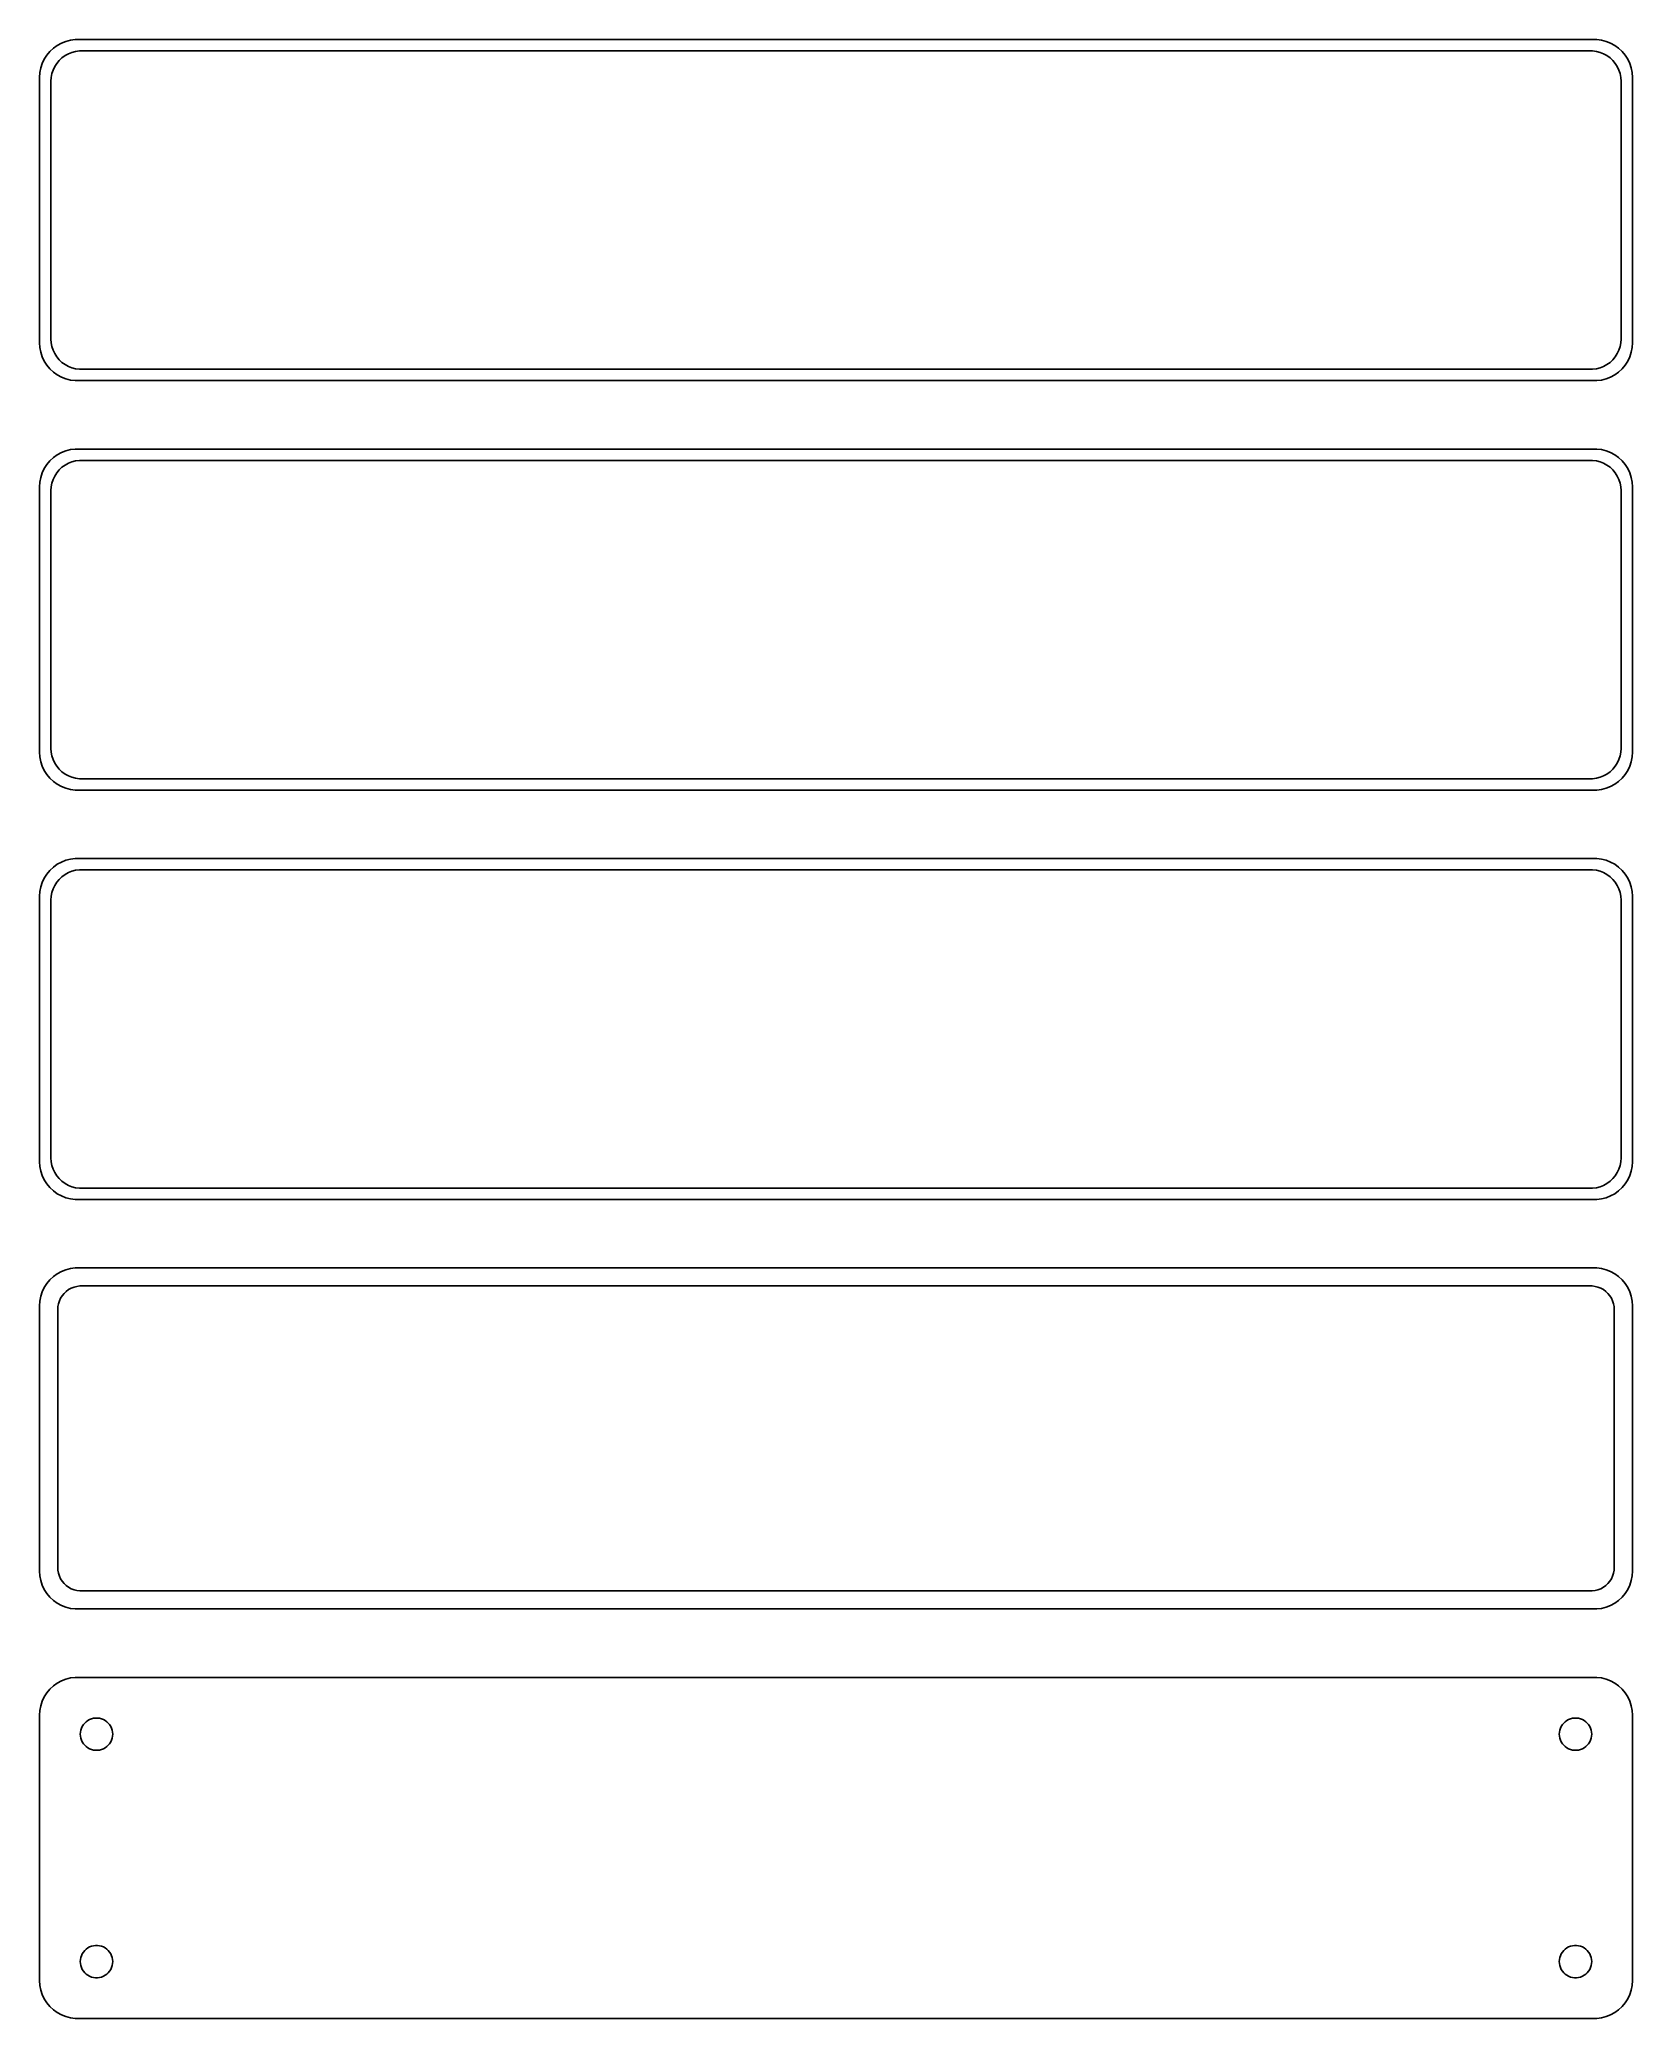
# Model space of a CAD drawing. Header units: metres. Extents: x -105 to 105, y 248 to 508.
import ezdxf

# ---------------------------------------------------------------- set-up
doc = ezdxf.new("R2010")
doc.units = ezdxf.units.M

msp = doc.modelspace()

# ---------------------------------------------------------------- linework, layer by layer
for p, q in [((-104.045, 506.439), (-104.382, 505.909)), ((-103.645, 506.923), (-104.045, 506.439)), ((-103.187, 507.353), (-103.645, 506.923)), ((-102.679, 507.722), (-103.187, 507.353)), ((-102.129, 508.024), (-102.679, 507.722)), ((-101.545, 508.255), (-102.129, 508.024)), ((-102.05, 506.082), (-101.643, 506.377)), ((-101.643, 506.377), (-101.203, 506.619)), ((-100.937, 508.411), (-101.545, 508.255)), ((-101.203, 506.619), (-100.736, 506.804)), ((-100.314, 508.49), (-100.937, 508.411)), ((-100.736, 506.804), (-100.25, 506.929)), ((100.314, 508.49), (-100.314, 508.49)), ((-100.25, 506.929), (-99.7512, 506.992)), ((-99.7512, 506.992), (99.7512, 506.992)), ((99.7512, 506.992), (100.25, 506.929)), ((100.25, 506.929), (100.736, 506.804)), ((100.937, 508.411), (100.314, 508.49)), ((100.736, 506.804), (101.203, 506.619)), ((101.545, 508.255), (100.937, 508.411)), ((101.203, 506.619), (101.643, 506.377)), ((102.129, 508.024), (101.545, 508.255)), ((101.643, 506.377), (102.05, 506.082)), ((102.679, 507.722), (102.129, 508.024)), ((103.187, 507.353), (102.679, 507.722)), ((103.645, 506.923), (103.187, 507.353)), ((104.045, 506.439), (103.645, 506.923)), ((104.382, 505.909), (104.045, 506.439)), ((-104.961, 504.127), (-105, 503.5)), ((-104.843, 504.743), (-104.961, 504.127)), ((-104.649, 505.341), (-104.843, 504.743)), ((-104.382, 505.909), (-104.649, 505.341)), ((-103.468, 503.501), (-103.374, 503.995)), ((-103.374, 503.995), (-103.219, 504.472)), ((-103.219, 504.472), (-103.005, 504.927)), ((-103.005, 504.927), (-102.736, 505.351)), ((-102.736, 505.351), (-102.416, 505.738)), ((-102.416, 505.738), (-102.05, 506.082)), ((102.05, 506.082), (102.416, 505.738)), ((102.416, 505.738), (102.736, 505.351)), ((102.736, 505.351), (103.005, 504.927)), ((103.005, 504.927), (103.219, 504.472)), ((103.219, 504.472), (103.374, 503.995)), ((103.374, 503.995), (103.468, 503.501)), ((104.649, 505.341), (104.382, 505.909)), ((104.843, 504.743), (104.649, 505.341)), ((104.961, 504.127), (104.843, 504.743)), ((105, 503.5), (104.961, 504.127)), ((-105, 503.5), (-105, 468.5)), ((-103.5, 503), (-103.468, 503.501)), ((-103.5, 469), (-103.5, 503)), ((103.468, 503.501), (103.5, 503)), ((103.5, 503), (103.5, 469)), ((105, 468.5), (105, 503.5)), ((-105, 468.5), (-104.961, 467.873)), ((-104.961, 467.873), (-104.843, 467.257)), ((-104.843, 467.257), (-104.649, 466.659)), ((-103.468, 468.499), (-103.5, 469)), ((-103.374, 468.005), (-103.468, 468.499)), ((-103.219, 467.528), (-103.374, 468.005)), ((-103.005, 467.073), (-103.219, 467.528)), ((103.219, 467.528), (103.005, 467.073)), ((103.374, 468.005), (103.219, 467.528)), ((103.468, 468.499), (103.374, 468.005)), ((103.5, 469), (103.468, 468.499)), ((104.649, 466.659), (104.843, 467.257)), ((104.843, 467.257), (104.961, 467.873)), ((104.961, 467.873), (105, 468.5)), ((-104.649, 466.659), (-104.382, 466.091)), ((-104.382, 466.091), (-104.045, 465.561)), ((-104.045, 465.561), (-103.645, 465.077)), ((-103.645, 465.077), (-103.187, 464.647)), ((-103.187, 464.647), (-102.679, 464.278)), ((-102.736, 466.649), (-103.005, 467.073)), ((-102.416, 466.262), (-102.736, 466.649)), ((-102.05, 465.918), (-102.416, 466.262)), ((-101.643, 465.623), (-102.05, 465.918)), ((-101.203, 465.381), (-101.643, 465.623)), ((-100.736, 465.196), (-101.203, 465.381)), ((-100.25, 465.071), (-100.736, 465.196)), ((-99.7512, 465.008), (-100.25, 465.071)), ((99.7512, 465.008), (-99.7512, 465.008)), ((100.25, 465.071), (99.7512, 465.008)), ((100.736, 465.196), (100.25, 465.071)), ((101.203, 465.381), (100.736, 465.196)), ((101.643, 465.623), (101.203, 465.381)), ((102.05, 465.918), (101.643, 465.623)), ((102.416, 466.262), (102.05, 465.918)), ((102.736, 466.649), (102.416, 466.262)), ((102.679, 464.278), (103.187, 464.647)), ((103.005, 467.073), (102.736, 466.649)), ((103.187, 464.647), (103.645, 465.077)), ((103.645, 465.077), (104.045, 465.561)), ((104.045, 465.561), (104.382, 466.091)), ((104.382, 466.091), (104.649, 466.659)), ((-102.679, 464.278), (-102.129, 463.976)), ((-102.129, 463.976), (-101.545, 463.745)), ((-101.545, 463.745), (-100.937, 463.589)), ((-100.937, 463.589), (-100.314, 463.51)), ((-100.314, 463.51), (100.314, 463.51)), ((100.314, 463.51), (100.937, 463.589)), ((100.937, 463.589), (101.545, 463.745)), ((101.545, 463.745), (102.129, 463.976)), ((102.129, 463.976), (102.679, 464.278)), ((-101.545, 454.255), (-102.129, 454.024)), ((-100.937, 454.411), (-101.545, 454.255)), ((-100.314, 454.49), (-100.937, 454.411)), ((100.314, 454.49), (-100.314, 454.49)), ((100.937, 454.411), (100.314, 454.49)), ((101.545, 454.255), (100.937, 454.411)), ((102.129, 454.024), (101.545, 454.255)), ((-104.382, 451.909), (-104.649, 451.341)), ((-104.045, 452.439), (-104.382, 451.909)), ((-103.645, 452.923), (-104.045, 452.439)), ((-103.187, 453.353), (-103.645, 452.923)), ((-102.679, 453.722), (-103.187, 453.353)), ((-102.736, 451.351), (-102.416, 451.738)), ((-102.129, 454.024), (-102.679, 453.722)), ((-102.416, 451.738), (-102.05, 452.082)), ((-102.05, 452.082), (-101.643, 452.377)), ((-101.643, 452.377), (-101.203, 452.619)), ((-101.203, 452.619), (-100.736, 452.804)), ((-100.736, 452.804), (-100.25, 452.929)), ((-100.25, 452.929), (-99.7512, 452.992)), ((-99.7512, 452.992), (99.7512, 452.992)), ((99.7512, 452.992), (100.25, 452.929)), ((100.25, 452.929), (100.736, 452.804)), ((100.736, 452.804), (101.203, 452.619)), ((101.203, 452.619), (101.643, 452.377)), ((101.643, 452.377), (102.05, 452.082)), ((102.05, 452.082), (102.416, 451.738)), ((102.679, 453.722), (102.129, 454.024)), ((102.416, 451.738), (102.736, 451.351)), ((103.187, 453.353), (102.679, 453.722)), ((103.645, 452.923), (103.187, 453.353)), ((104.045, 452.439), (103.645, 452.923)), ((104.382, 451.909), (104.045, 452.439)), ((104.649, 451.341), (104.382, 451.909)), ((-104.961, 450.127), (-105, 449.5)), ((-105, 449.5), (-105, 414.5)), ((-104.843, 450.743), (-104.961, 450.127)), ((-104.649, 451.341), (-104.843, 450.743)), ((-103.5, 449), (-103.468, 449.501)), ((-103.5, 415), (-103.5, 449)), ((-103.468, 449.501), (-103.374, 449.995)), ((-103.374, 449.995), (-103.219, 450.472)), ((-103.219, 450.472), (-103.005, 450.927)), ((-103.005, 450.927), (-102.736, 451.351)), ((102.736, 451.351), (103.005, 450.927)), ((103.005, 450.927), (103.219, 450.472)), ((103.219, 450.472), (103.374, 449.995)), ((103.374, 449.995), (103.468, 449.501)), ((103.468, 449.501), (103.5, 449)), ((103.5, 449), (103.5, 415)), ((104.843, 450.743), (104.649, 451.341)), ((104.961, 450.127), (104.843, 450.743)), ((105, 449.5), (104.961, 450.127)), ((105, 414.5), (105, 449.5)), ((-103.468, 414.499), (-103.5, 415)), ((103.5, 415), (103.468, 414.499)), ((-105, 414.5), (-104.961, 413.873)), ((-104.961, 413.873), (-104.843, 413.257)), ((-104.843, 413.257), (-104.649, 412.659)), ((-104.649, 412.659), (-104.382, 412.091)), ((-103.374, 414.005), (-103.468, 414.499)), ((-103.219, 413.528), (-103.374, 414.005)), ((-103.005, 413.073), (-103.219, 413.528)), ((-102.736, 412.649), (-103.005, 413.073)), ((-102.416, 412.262), (-102.736, 412.649)), ((102.736, 412.649), (102.416, 412.262)), ((103.005, 413.073), (102.736, 412.649)), ((103.219, 413.528), (103.005, 413.073)), ((103.374, 414.005), (103.219, 413.528)), ((103.468, 414.499), (103.374, 414.005)), ((104.382, 412.091), (104.649, 412.659)), ((104.649, 412.659), (104.843, 413.257)), ((104.843, 413.257), (104.961, 413.873)), ((104.961, 413.873), (105, 414.5)), ((-104.382, 412.091), (-104.045, 411.561)), ((-104.045, 411.561), (-103.645, 411.077)), ((-103.645, 411.077), (-103.187, 410.647)), ((-103.187, 410.647), (-102.679, 410.278)), ((-102.679, 410.278), (-102.129, 409.976)), ((-102.05, 411.918), (-102.416, 412.262)), ((-102.129, 409.976), (-101.545, 409.745)), ((-101.643, 411.623), (-102.05, 411.918)), ((-101.203, 411.381), (-101.643, 411.623)), ((-101.545, 409.745), (-100.937, 409.589)), ((-100.736, 411.196), (-101.203, 411.381)), ((-100.25, 411.071), (-100.736, 411.196)), ((-99.7512, 411.008), (-100.25, 411.071)), ((99.7512, 411.008), (-99.7512, 411.008)), ((100.25, 411.071), (99.7512, 411.008)), ((100.736, 411.196), (100.25, 411.071)), ((101.203, 411.381), (100.736, 411.196)), ((100.937, 409.589), (101.545, 409.745)), ((101.643, 411.623), (101.203, 411.381)), ((101.545, 409.745), (102.129, 409.976)), ((102.05, 411.918), (101.643, 411.623)), ((102.416, 412.262), (102.05, 411.918)), ((102.129, 409.976), (102.679, 410.278)), ((102.679, 410.278), (103.187, 410.647)), ((103.187, 410.647), (103.645, 411.077)), ((103.645, 411.077), (104.045, 411.561)), ((104.045, 411.561), (104.382, 412.091)), ((-100.937, 409.589), (-100.314, 409.51)), ((-100.314, 409.51), (100.314, 409.51)), ((100.314, 409.51), (100.937, 409.589)), ((-103.187, 399.353), (-103.645, 398.923)), ((-102.679, 399.722), (-103.187, 399.353)), ((-102.129, 400.024), (-102.679, 399.722)), ((-101.545, 400.255), (-102.129, 400.024)), ((-100.937, 400.411), (-101.545, 400.255)), ((-100.314, 400.49), (-100.937, 400.411)), ((100.314, 400.49), (-100.314, 400.49)), ((100.937, 400.411), (100.314, 400.49)), ((101.545, 400.255), (100.937, 400.411)), ((102.129, 400.024), (101.545, 400.255)), ((102.679, 399.722), (102.129, 400.024)), ((103.187, 399.353), (102.679, 399.722)), ((103.645, 398.923), (103.187, 399.353)), ((-104.843, 396.743), (-104.961, 396.127)), ((-104.649, 397.341), (-104.843, 396.743)), ((-104.382, 397.909), (-104.649, 397.341)), ((-104.045, 398.439), (-104.382, 397.909)), ((-103.645, 398.923), (-104.045, 398.439)), ((-103.219, 396.472), (-103.005, 396.927)), ((-103.005, 396.927), (-102.736, 397.351)), ((-102.736, 397.351), (-102.416, 397.738)), ((-102.416, 397.738), (-102.05, 398.082)), ((-102.05, 398.082), (-101.643, 398.377)), ((-101.643, 398.377), (-101.203, 398.619)), ((-101.203, 398.619), (-100.736, 398.804)), ((-100.736, 398.804), (-100.25, 398.929)), ((-100.25, 398.929), (-99.7512, 398.992)), ((-99.7512, 398.992), (99.7512, 398.992)), ((99.7512, 398.992), (100.25, 398.929)), ((100.25, 398.929), (100.736, 398.804)), ((100.736, 398.804), (101.203, 398.619)), ((101.203, 398.619), (101.643, 398.377)), ((101.643, 398.377), (102.05, 398.082)), ((102.05, 398.082), (102.416, 397.738)), ((102.416, 397.738), (102.736, 397.351)), ((102.736, 397.351), (103.005, 396.927)), ((103.005, 396.927), (103.219, 396.472)), ((104.045, 398.439), (103.645, 398.923)), ((104.382, 397.909), (104.045, 398.439)), ((104.649, 397.341), (104.382, 397.909)), ((104.843, 396.743), (104.649, 397.341)), ((104.961, 396.127), (104.843, 396.743)), ((-104.961, 396.127), (-105, 395.5)), ((-105, 395.5), (-105, 360.5)), ((-103.5, 395), (-103.468, 395.501)), ((-103.5, 361), (-103.5, 395)), ((-103.468, 395.501), (-103.374, 395.995)), ((-103.374, 395.995), (-103.219, 396.472)), ((103.219, 396.472), (103.374, 395.995)), ((103.374, 395.995), (103.468, 395.501)), ((103.468, 395.501), (103.5, 395)), ((103.5, 395), (103.5, 361)), ((105, 395.5), (104.961, 396.127)), ((105, 360.5), (105, 395.5)), ((-105, 360.5), (-104.961, 359.873)), ((-103.468, 360.499), (-103.5, 361)), ((-103.374, 360.005), (-103.468, 360.499)), ((103.468, 360.499), (103.374, 360.005)), ((103.5, 361), (103.468, 360.499)), ((104.961, 359.873), (105, 360.5)), ((-104.961, 359.873), (-104.843, 359.257)), ((-104.843, 359.257), (-104.649, 358.659)), ((-104.649, 358.659), (-104.382, 358.091)), ((-104.382, 358.091), (-104.045, 357.561)), ((-104.045, 357.561), (-103.645, 357.077)), ((-103.219, 359.528), (-103.374, 360.005)), ((-103.005, 359.073), (-103.219, 359.528)), ((-102.736, 358.649), (-103.005, 359.073)), ((-102.416, 358.262), (-102.736, 358.649)), ((-102.05, 357.918), (-102.416, 358.262)), ((-101.643, 357.623), (-102.05, 357.918)), ((-101.203, 357.381), (-101.643, 357.623)), ((101.643, 357.623), (101.203, 357.381)), ((102.05, 357.918), (101.643, 357.623)), ((102.416, 358.262), (102.05, 357.918)), ((102.736, 358.649), (102.416, 358.262)), ((103.005, 359.073), (102.736, 358.649)), ((103.219, 359.528), (103.005, 359.073)), ((103.374, 360.005), (103.219, 359.528)), ((103.645, 357.077), (104.045, 357.561)), ((104.045, 357.561), (104.382, 358.091)), ((104.382, 358.091), (104.649, 358.659)), ((104.649, 358.659), (104.843, 359.257)), ((104.843, 359.257), (104.961, 359.873)), ((-103.645, 357.077), (-103.187, 356.647)), ((-103.187, 356.647), (-102.679, 356.278)), ((-102.679, 356.278), (-102.129, 355.976)), ((-102.129, 355.976), (-101.545, 355.745)), ((-101.545, 355.745), (-100.937, 355.589)), ((-100.736, 357.196), (-101.203, 357.381)), ((-100.937, 355.589), (-100.314, 355.51)), ((-100.25, 357.071), (-100.736, 357.196)), ((-100.314, 355.51), (100.314, 355.51)), ((-99.7512, 357.008), (-100.25, 357.071)), ((99.7512, 357.008), (-99.7512, 357.008)), ((100.25, 357.071), (99.7512, 357.008)), ((100.736, 357.196), (100.25, 357.071)), ((100.314, 355.51), (100.937, 355.589)), ((101.203, 357.381), (100.736, 357.196)), ((100.937, 355.589), (101.545, 355.745)), ((101.545, 355.745), (102.129, 355.976)), ((102.129, 355.976), (102.679, 356.278)), ((102.679, 356.278), (103.187, 356.647)), ((103.187, 356.647), (103.645, 357.077)), ((-103.645, 344.923), (-104.045, 344.439)), ((-103.187, 345.353), (-103.645, 344.923)), ((-102.679, 345.722), (-103.187, 345.353)), ((-102.129, 346.024), (-102.679, 345.722)), ((-101.545, 346.255), (-102.129, 346.024)), ((-100.937, 346.411), (-101.545, 346.255)), ((-100.314, 346.49), (-100.937, 346.411)), ((100.314, 346.49), (-100.314, 346.49)), ((100.937, 346.411), (100.314, 346.49)), ((101.545, 346.255), (100.937, 346.411)), ((102.129, 346.024), (101.545, 346.255)), ((102.679, 345.722), (102.129, 346.024)), ((103.187, 345.353), (102.679, 345.722)), ((103.645, 344.923), (103.187, 345.353)), ((104.045, 344.439), (103.645, 344.923)), ((-104.961, 342.127), (-105, 341.5)), ((-104.843, 342.743), (-104.961, 342.127)), ((-104.649, 343.341), (-104.843, 342.743)), ((-104.382, 343.909), (-104.649, 343.341)), ((-104.045, 344.439), (-104.382, 343.909)), ((-102.515, 341.774), (-102.394, 342.146)), ((-102.394, 342.146), (-102.228, 342.5)), ((-102.228, 342.5), (-102.018, 342.83)), ((-102.018, 342.83), (-101.769, 343.131)), ((-101.769, 343.131), (-101.484, 343.399)), ((-101.484, 343.399), (-101.168, 343.628)), ((-101.168, 343.628), (-100.825, 343.817)), ((-100.825, 343.817), (-100.462, 343.961)), ((-100.462, 343.961), (-100.083, 344.058)), ((-100.083, 344.058), (-99.6955, 344.107)), ((-99.6955, 344.107), (99.6955, 344.107)), ((99.6955, 344.107), (100.083, 344.058)), ((100.083, 344.058), (100.462, 343.961)), ((100.462, 343.961), (100.825, 343.817)), ((100.825, 343.817), (101.168, 343.628)), ((101.168, 343.628), (101.484, 343.399)), ((101.484, 343.399), (101.769, 343.131)), ((101.769, 343.131), (102.018, 342.83)), ((102.018, 342.83), (102.228, 342.5)), ((102.228, 342.5), (102.394, 342.146)), ((102.394, 342.146), (102.515, 341.774)), ((104.382, 343.909), (104.045, 344.439)), ((104.649, 343.341), (104.382, 343.909)), ((104.843, 342.743), (104.649, 343.341)), ((104.961, 342.127), (104.843, 342.743)), ((105, 341.5), (104.961, 342.127)), ((-105, 341.5), (-105, 306.5)), ((-102.613, 341), (-102.588, 341.39)), ((-102.613, 307), (-102.613, 341)), ((-102.588, 341.39), (-102.515, 341.774)), ((102.515, 341.774), (102.588, 341.39)), ((102.588, 341.39), (102.613, 341)), ((102.613, 341), (102.613, 307)), ((105, 306.5), (105, 341.5)), ((-105, 306.5), (-104.961, 305.873)), ((-104.961, 305.873), (-104.843, 305.257)), ((-102.588, 306.61), (-102.613, 307)), ((-102.515, 306.226), (-102.588, 306.61)), ((-102.394, 305.854), (-102.515, 306.226)), ((-102.228, 305.5), (-102.394, 305.854)), ((-102.018, 305.17), (-102.228, 305.5)), ((102.228, 305.5), (102.018, 305.17)), ((102.394, 305.854), (102.228, 305.5)), ((102.515, 306.226), (102.394, 305.854)), ((102.588, 306.61), (102.515, 306.226)), ((102.613, 307), (102.588, 306.61)), ((104.843, 305.257), (104.961, 305.873)), ((104.961, 305.873), (105, 306.5)), ((-104.843, 305.257), (-104.649, 304.659)), ((-104.649, 304.659), (-104.382, 304.091)), ((-104.382, 304.091), (-104.045, 303.561)), ((-104.045, 303.561), (-103.645, 303.077)), ((-103.645, 303.077), (-103.187, 302.647)), ((-101.769, 304.869), (-102.018, 305.17)), ((-101.484, 304.601), (-101.769, 304.869)), ((-101.168, 304.372), (-101.484, 304.601)), ((-100.825, 304.183), (-101.168, 304.372)), ((-100.462, 304.039), (-100.825, 304.183)), ((-100.083, 303.942), (-100.462, 304.039)), ((-99.6955, 303.893), (-100.083, 303.942)), ((99.6955, 303.893), (-99.6955, 303.893)), ((100.083, 303.942), (99.6955, 303.893)), ((100.462, 304.039), (100.083, 303.942)), ((100.825, 304.183), (100.462, 304.039)), ((101.168, 304.372), (100.825, 304.183)), ((101.484, 304.601), (101.168, 304.372)), ((101.769, 304.869), (101.484, 304.601)), ((102.018, 305.17), (101.769, 304.869)), ((103.187, 302.647), (103.645, 303.077)), ((103.645, 303.077), (104.045, 303.561)), ((104.045, 303.561), (104.382, 304.091)), ((104.382, 304.091), (104.649, 304.659)), ((104.649, 304.659), (104.843, 305.257)), ((-103.187, 302.647), (-102.679, 302.278)), ((-102.679, 302.278), (-102.129, 301.976)), ((-102.129, 301.976), (-101.545, 301.745)), ((-101.545, 301.745), (-100.937, 301.589)), ((-100.937, 301.589), (-100.314, 301.51)), ((-100.314, 301.51), (100.314, 301.51)), ((100.314, 301.51), (100.937, 301.589)), ((100.937, 301.589), (101.545, 301.745)), ((101.545, 301.745), (102.129, 301.976)), ((102.129, 301.976), (102.679, 302.278)), ((102.679, 302.278), (103.187, 302.647)), ((-100.937, 292.411), (-101.545, 292.255)), ((-100.314, 292.49), (-100.937, 292.411)), ((100.314, 292.49), (-100.314, 292.49)), ((100.937, 292.411), (100.314, 292.49)), ((101.545, 292.255), (100.937, 292.411)), ((-104.382, 289.909), (-104.649, 289.341)), ((-104.045, 290.439), (-104.382, 289.909)), ((-103.645, 290.923), (-104.045, 290.439)), ((-103.187, 291.353), (-103.645, 290.923)), ((-102.679, 291.722), (-103.187, 291.353)), ((-102.129, 292.024), (-102.679, 291.722)), ((-101.545, 292.255), (-102.129, 292.024)), ((102.129, 292.024), (101.545, 292.255)), ((102.679, 291.722), (102.129, 292.024)), ((103.187, 291.353), (102.679, 291.722)), ((103.645, 290.923), (103.187, 291.353)), ((104.045, 290.439), (103.645, 290.923)), ((104.382, 289.909), (104.045, 290.439)), ((104.649, 289.341), (104.382, 289.909)), ((-104.961, 288.127), (-105, 287.5)), ((-105, 287.5), (-105, 252.5)), ((-104.843, 288.743), (-104.961, 288.127)), ((-104.649, 289.341), (-104.843, 288.743)), ((-98.1598, 287.031), (-97.9001, 287.097)), ((-97.9001, 287.097), (-97.6341, 287.131)), ((-97.6341, 287.131), (-97.3659, 287.131)), ((-97.3659, 287.131), (-97.0999, 287.097)), ((-97.0999, 287.097), (-96.8401, 287.031)), ((96.8401, 287.031), (97.0999, 287.097)), ((97.0999, 287.097), (97.3659, 287.131)), ((97.3659, 287.131), (97.6341, 287.131)), ((97.6341, 287.131), (97.9001, 287.097)), ((97.9001, 287.097), (98.1598, 287.031)), ((104.843, 288.743), (104.649, 289.341)), ((104.961, 288.127), (104.843, 288.743)), ((105, 287.5), (104.961, 288.127)), ((105, 252.5), (105, 287.5)), ((-99.6353, 285), (-99.6185, 285.268)), ((-99.6185, 284.732), (-99.6353, 285)), ((-99.6185, 285.268), (-99.5682, 285.531)), ((-99.5682, 284.469), (-99.6185, 284.732)), ((-99.5682, 285.531), (-99.4853, 285.786)), ((-99.4853, 284.214), (-99.5682, 284.469)), ((-99.4853, 285.786), (-99.3712, 286.029)), ((-99.3712, 286.029), (-99.2275, 286.255)), ((-99.2275, 286.255), (-99.0566, 286.462)), ((-99.0566, 286.462), (-98.8611, 286.645)), ((-98.8611, 286.645), (-98.6441, 286.803)), ((-98.6441, 286.803), (-98.4092, 286.932)), ((-98.4092, 286.932), (-98.1598, 287.031)), ((-96.8401, 287.031), (-96.5908, 286.932)), ((-96.5908, 286.932), (-96.3559, 286.803)), ((-96.3559, 286.803), (-96.1389, 286.645)), ((-96.1389, 286.645), (-95.9434, 286.462)), ((-95.9434, 286.462), (-95.7725, 286.255)), ((-95.7725, 286.255), (-95.6288, 286.029)), ((-95.6288, 286.029), (-95.5146, 285.786)), ((-95.5146, 285.786), (-95.4318, 285.531)), ((-95.4318, 284.469), (-95.5146, 284.214)), ((-95.4318, 285.531), (-95.3815, 285.268)), ((-95.3815, 284.732), (-95.4318, 284.469)), ((-95.3815, 285.268), (-95.3647, 285)), ((-95.3647, 285), (-95.3815, 284.732)), ((95.3647, 285), (95.3815, 285.268)), ((95.3815, 284.732), (95.3647, 285)), ((95.3815, 285.268), (95.4318, 285.531)), ((95.4318, 284.469), (95.3815, 284.732)), ((95.4318, 285.531), (95.5146, 285.786)), ((95.5146, 284.214), (95.4318, 284.469)), ((95.5146, 285.786), (95.6288, 286.029)), ((95.6288, 286.029), (95.7725, 286.255)), ((95.7725, 286.255), (95.9434, 286.462)), ((95.9434, 286.462), (96.1389, 286.645)), ((96.1389, 286.645), (96.3559, 286.803)), ((96.3559, 286.803), (96.5908, 286.932)), ((96.5908, 286.932), (96.8401, 287.031)), ((98.1598, 287.031), (98.4092, 286.932)), ((98.4092, 286.932), (98.6441, 286.803)), ((98.6441, 286.803), (98.8611, 286.645)), ((98.8611, 286.645), (99.0566, 286.462)), ((99.0566, 286.462), (99.2275, 286.255)), ((99.2275, 286.255), (99.3712, 286.029)), ((99.3712, 286.029), (99.4853, 285.786)), ((99.4853, 285.786), (99.5682, 285.531)), ((99.5682, 284.469), (99.4853, 284.214)), ((99.5682, 285.531), (99.6185, 285.268)), ((99.6185, 284.732), (99.5682, 284.469)), ((99.6185, 285.268), (99.6353, 285)), ((99.6353, 285), (99.6185, 284.732)), ((-99.3712, 283.971), (-99.4853, 284.214)), ((-99.2275, 283.745), (-99.3712, 283.971)), ((-99.0566, 283.538), (-99.2275, 283.745)), ((-98.8611, 283.355), (-99.0566, 283.538)), ((-98.6441, 283.197), (-98.8611, 283.355)), ((-98.4092, 283.068), (-98.6441, 283.197)), ((-98.1598, 282.969), (-98.4092, 283.068)), ((-97.9001, 282.903), (-98.1598, 282.969)), ((-97.6341, 282.869), (-97.9001, 282.903)), ((-97.3659, 282.869), (-97.6341, 282.869)), ((-97.0999, 282.903), (-97.3659, 282.869)), ((-96.8401, 282.969), (-97.0999, 282.903)), ((-96.5908, 283.068), (-96.8401, 282.969)), ((-96.3559, 283.197), (-96.5908, 283.068)), ((-96.1389, 283.355), (-96.3559, 283.197)), ((-95.9434, 283.538), (-96.1389, 283.355)), ((-95.7725, 283.745), (-95.9434, 283.538)), ((-95.6288, 283.971), (-95.7725, 283.745)), ((-95.5146, 284.214), (-95.6288, 283.971)), ((95.6288, 283.971), (95.5146, 284.214)), ((95.7725, 283.745), (95.6288, 283.971)), ((95.9434, 283.538), (95.7725, 283.745)), ((96.1389, 283.355), (95.9434, 283.538)), ((96.3559, 283.197), (96.1389, 283.355)), ((96.5908, 283.068), (96.3559, 283.197)), ((96.8401, 282.969), (96.5908, 283.068)), ((97.0999, 282.903), (96.8401, 282.969)), ((97.3659, 282.869), (97.0999, 282.903)), ((97.6341, 282.869), (97.3659, 282.869)), ((97.9001, 282.903), (97.6341, 282.869)), ((98.1598, 282.969), (97.9001, 282.903)), ((98.4092, 283.068), (98.1598, 282.969)), ((98.6441, 283.197), (98.4092, 283.068)), ((98.8611, 283.355), (98.6441, 283.197)), ((99.0566, 283.538), (98.8611, 283.355)), ((99.2275, 283.745), (99.0566, 283.538)), ((99.3712, 283.971), (99.2275, 283.745)), ((99.4853, 284.214), (99.3712, 283.971)), ((-99.5682, 255.531), (-99.4853, 255.786)), ((-99.4853, 255.786), (-99.3712, 256.029)), ((-99.3712, 256.029), (-99.2275, 256.255)), ((-99.2275, 256.255), (-99.0566, 256.462)), ((-99.0566, 256.462), (-98.8611, 256.645)), ((-98.8611, 256.645), (-98.6441, 256.803)), ((-98.6441, 256.803), (-98.4092, 256.932)), ((-98.4092, 256.932), (-98.1598, 257.031)), ((-98.1598, 257.031), (-97.9001, 257.097)), ((-97.9001, 257.097), (-97.6341, 257.131)), ((-97.6341, 257.131), (-97.3659, 257.131)), ((-97.3659, 257.131), (-97.0999, 257.097)), ((-97.0999, 257.097), (-96.8401, 257.031)), ((-96.8401, 257.031), (-96.5908, 256.932)), ((-96.5908, 256.932), (-96.3559, 256.803)), ((-96.3559, 256.803), (-96.1389, 256.645)), ((-96.1389, 256.645), (-95.9434, 256.462)), ((-95.9434, 256.462), (-95.7725, 256.255)), ((-95.7725, 256.255), (-95.6288, 256.029)), ((-95.6288, 256.029), (-95.5146, 255.786)), ((-95.5146, 255.786), (-95.4318, 255.531)), ((95.4318, 255.531), (95.5146, 255.786)), ((95.5146, 255.786), (95.6288, 256.029)), ((95.6288, 256.029), (95.7725, 256.255)), ((95.7725, 256.255), (95.9434, 256.462)), ((95.9434, 256.462), (96.1389, 256.645)), ((96.1389, 256.645), (96.3559, 256.803)), ((96.3559, 256.803), (96.5908, 256.932)), ((96.5908, 256.932), (96.8401, 257.031)), ((96.8401, 257.031), (97.0999, 257.097)), ((97.0999, 257.097), (97.3659, 257.131)), ((97.3659, 257.131), (97.6341, 257.131)), ((97.6341, 257.131), (97.9001, 257.097)), ((97.9001, 257.097), (98.1598, 257.031)), ((98.1598, 257.031), (98.4092, 256.932)), ((98.4092, 256.932), (98.6441, 256.803)), ((98.6441, 256.803), (98.8611, 256.645)), ((98.8611, 256.645), (99.0566, 256.462)), ((99.0566, 256.462), (99.2275, 256.255)), ((99.2275, 256.255), (99.3712, 256.029)), ((99.3712, 256.029), (99.4853, 255.786)), ((99.4853, 255.786), (99.5682, 255.531)), ((-99.6353, 255), (-99.6185, 255.268)), ((-99.6185, 254.732), (-99.6353, 255)), ((-99.6185, 255.268), (-99.5682, 255.531)), ((-99.5682, 254.469), (-99.6185, 254.732)), ((-99.4853, 254.214), (-99.5682, 254.469)), ((-99.3712, 253.971), (-99.4853, 254.214)), ((-99.2275, 253.745), (-99.3712, 253.971)), ((-99.0566, 253.538), (-99.2275, 253.745)), ((-98.8611, 253.355), (-99.0566, 253.538)), ((-98.6441, 253.197), (-98.8611, 253.355)), ((-98.4092, 253.068), (-98.6441, 253.197)), ((-96.3559, 253.197), (-96.5908, 253.068)), ((-96.1389, 253.355), (-96.3559, 253.197)), ((-95.9434, 253.538), (-96.1389, 253.355)), ((-95.7725, 253.745), (-95.9434, 253.538)), ((-95.6288, 253.971), (-95.7725, 253.745)), ((-95.5146, 254.214), (-95.6288, 253.971)), ((-95.4318, 254.469), (-95.5146, 254.214)), ((-95.4318, 255.531), (-95.3815, 255.268)), ((-95.3815, 254.732), (-95.4318, 254.469)), ((-95.3815, 255.268), (-95.3647, 255)), ((-95.3647, 255), (-95.3815, 254.732)), ((95.3647, 255), (95.3815, 255.268)), ((95.3815, 254.732), (95.3647, 255)), ((95.3815, 255.268), (95.4318, 255.531)), ((95.4318, 254.469), (95.3815, 254.732)), ((95.5146, 254.214), (95.4318, 254.469)), ((95.6288, 253.971), (95.5146, 254.214)), ((95.7725, 253.745), (95.6288, 253.971)), ((95.9434, 253.538), (95.7725, 253.745)), ((96.1389, 253.355), (95.9434, 253.538)), ((96.3559, 253.197), (96.1389, 253.355)), ((96.5908, 253.068), (96.3559, 253.197)), ((98.6441, 253.197), (98.4092, 253.068)), ((98.8611, 253.355), (98.6441, 253.197)), ((99.0566, 253.538), (98.8611, 253.355)), ((99.2275, 253.745), (99.0566, 253.538)), ((99.3712, 253.971), (99.2275, 253.745)), ((99.4853, 254.214), (99.3712, 253.971)), ((99.5682, 254.469), (99.4853, 254.214)), ((99.5682, 255.531), (99.6185, 255.268)), ((99.6185, 254.732), (99.5682, 254.469)), ((99.6185, 255.268), (99.6353, 255)), ((99.6353, 255), (99.6185, 254.732)), ((-105, 252.5), (-104.961, 251.873)), ((-104.961, 251.873), (-104.843, 251.257)), ((-104.843, 251.257), (-104.649, 250.659)), ((-104.649, 250.659), (-104.382, 250.091)), ((-98.1598, 252.969), (-98.4092, 253.068)), ((-97.9001, 252.903), (-98.1598, 252.969)), ((-97.6341, 252.869), (-97.9001, 252.903)), ((-97.3659, 252.869), (-97.6341, 252.869)), ((-97.0999, 252.903), (-97.3659, 252.869)), ((-96.8401, 252.969), (-97.0999, 252.903)), ((-96.5908, 253.068), (-96.8401, 252.969)), ((96.8401, 252.969), (96.5908, 253.068)), ((97.0999, 252.903), (96.8401, 252.969)), ((97.3659, 252.869), (97.0999, 252.903)), ((97.6341, 252.869), (97.3659, 252.869)), ((97.9001, 252.903), (97.6341, 252.869)), ((98.1598, 252.969), (97.9001, 252.903)), ((98.4092, 253.068), (98.1598, 252.969)), ((104.382, 250.091), (104.649, 250.659)), ((104.649, 250.659), (104.843, 251.257)), ((104.843, 251.257), (104.961, 251.873)), ((104.961, 251.873), (105, 252.5)), ((-104.382, 250.091), (-104.045, 249.561)), ((-104.045, 249.561), (-103.645, 249.077)), ((-103.645, 249.077), (-103.187, 248.647)), ((-103.187, 248.647), (-102.679, 248.278)), ((-102.679, 248.278), (-102.129, 247.976)), ((-102.129, 247.976), (-101.545, 247.745)), ((101.545, 247.745), (102.129, 247.976)), ((102.129, 247.976), (102.679, 248.278)), ((102.679, 248.278), (103.187, 248.647)), ((103.187, 248.647), (103.645, 249.077)), ((103.645, 249.077), (104.045, 249.561)), ((104.045, 249.561), (104.382, 250.091)), ((-101.545, 247.745), (-100.937, 247.589)), ((-100.937, 247.589), (-100.314, 247.51)), ((-100.314, 247.51), (100.314, 247.51)), ((100.314, 247.51), (100.937, 247.589)), ((100.937, 247.589), (101.545, 247.745))]:
    msp.add_line(p, q)

doc.saveas('drawing.dxf')
